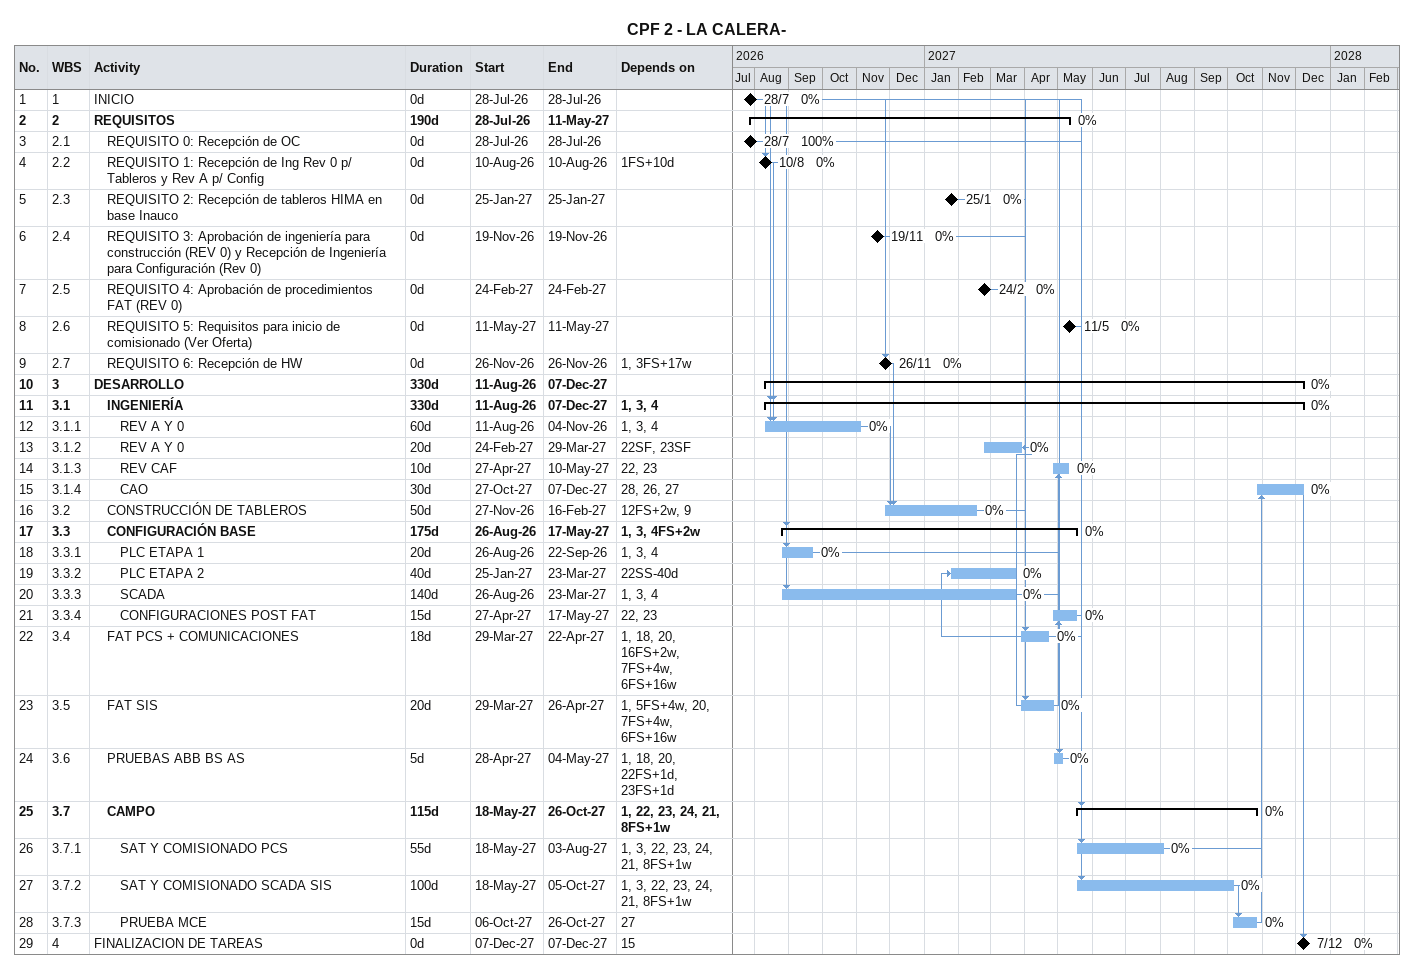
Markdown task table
CPF 2 - LA CALERA-

| ID | WBS | Task | Duration | Start | Finish | Predecessors | % complete |
|---|---|---|---|---|---|---|---|
| 1 | 1 | INICIO | 0d | 2026-07-28 | 2026-07-28 |  | 0 |
| 2 | 2 | **REQUISITOS** | 190d | 2026-07-28 | 2027-05-11 |  | 0 |
| 3 | 2.1 | REQUISITO 0: Recepción de OC | 0d | 2026-07-28 | 2026-07-28 |  | 100 |
| 4 | 2.2 | REQUISITO 1: Recepción de Ing Rev 0 p/ Tableros y Rev A p/ Config | 0d | 2026-08-10 | 2026-08-10 | 1FS+10d | 0 |
| 5 | 2.3 | REQUISITO 2: Recepción de tableros HIMA en base Inauco | 0d | 2027-01-25 | 2027-01-25 |  | 0 |
| 6 | 2.4 | REQUISITO 3: Aprobación de ingeniería para construcción (REV 0) y Recepción de Ingeniería para Configuración (Rev 0) | 0d | 2026-11-19 | 2026-11-19 |  | 0 |
| 7 | 2.5 | REQUISITO 4: Aprobación de procedimientos FAT (REV 0) | 0d | 2027-02-24 | 2027-02-24 |  | 0 |
| 8 | 2.6 | REQUISITO 5: Requisitos para inicio de comisionado (Ver Oferta) | 0d | 2027-05-11 | 2027-05-11 |  | 0 |
| 9 | 2.7 | REQUISITO 6: Recepción de HW | 0d | 2026-11-26 | 2026-11-26 | 1, 3FS+17w | 0 |
| 10 | 3 | **DESARROLLO** | 330d | 2026-08-11 | 2027-12-07 |  | 0 |
| 11 | 3.1 | **INGENIERÍA** | 330d | 2026-08-11 | 2027-12-07 | 1, 3, 4 | 0 |
| 12 | 3.1.1 | REV A Y 0 | 60d | 2026-08-11 | 2026-11-04 | 1, 3, 4 | 0 |
| 13 | 3.1.2 | REV A Y 0 | 20d | 2027-02-24 | 2027-03-29 | 22SF, 23SF | 0 |
| 14 | 3.1.3 | REV CAF | 10d | 2027-04-27 | 2027-05-10 | 22, 23 | 0 |
| 15 | 3.1.4 | CAO | 30d | 2027-10-27 | 2027-12-07 | 28, 26, 27 | 0 |
| 16 | 3.2 | CONSTRUCCIÓN DE TABLEROS | 50d | 2026-11-27 | 2027-02-16 | 12FS+2w, 9 | 0 |
| 17 | 3.3 | **CONFIGURACIÓN BASE** | 175d | 2026-08-26 | 2027-05-17 | 1, 3, 4FS+2w | 0 |
| 18 | 3.3.1 | PLC ETAPA 1 | 20d | 2026-08-26 | 2026-09-22 | 1, 3, 4 | 0 |
| 19 | 3.3.2 | PLC ETAPA 2 | 40d | 2027-01-25 | 2027-03-23 | 22SS-40d | 0 |
| 20 | 3.3.3 | SCADA | 140d | 2026-08-26 | 2027-03-23 | 1, 3, 4 | 0 |
| 21 | 3.3.4 | CONFIGURACIONES POST FAT | 15d | 2027-04-27 | 2027-05-17 | 22, 23 | 0 |
| 22 | 3.4 | FAT PCS + COMUNICACIONES | 18d | 2027-03-29 | 2027-04-22 | 1, 18, 20, 16FS+2w, 7FS+4w, 6FS+16w | 0 |
| 23 | 3.5 | FAT SIS | 20d | 2027-03-29 | 2027-04-26 | 1, 5FS+4w, 20, 7FS+4w, 6FS+16w | 0 |
| 24 | 3.6 | PRUEBAS ABB BS AS | 5d | 2027-04-28 | 2027-05-04 | 1, 18, 20, 22FS+1d, 23FS+1d | 0 |
| 25 | 3.7 | **CAMPO** | 115d | 2027-05-18 | 2027-10-26 | 1, 22, 23, 24, 21, 8FS+1w | 0 |
| 26 | 3.7.1 | SAT Y COMISIONADO PCS | 55d | 2027-05-18 | 2027-08-03 | 1, 3, 22, 23, 24, 21, 8FS+1w | 0 |
| 27 | 3.7.2 | SAT Y COMISIONADO SCADA SIS | 100d | 2027-05-18 | 2027-10-05 | 1, 3, 22, 23, 24, 21, 8FS+1w | 0 |
| 28 | 3.7.3 | PRUEBA MCE | 15d | 2027-10-06 | 2027-10-26 | 27 | 0 |
| 29 | 4 | FINALIZACION DE TAREAS | 0d | 2027-12-07 | 2027-12-07 | 15 | 0 |
